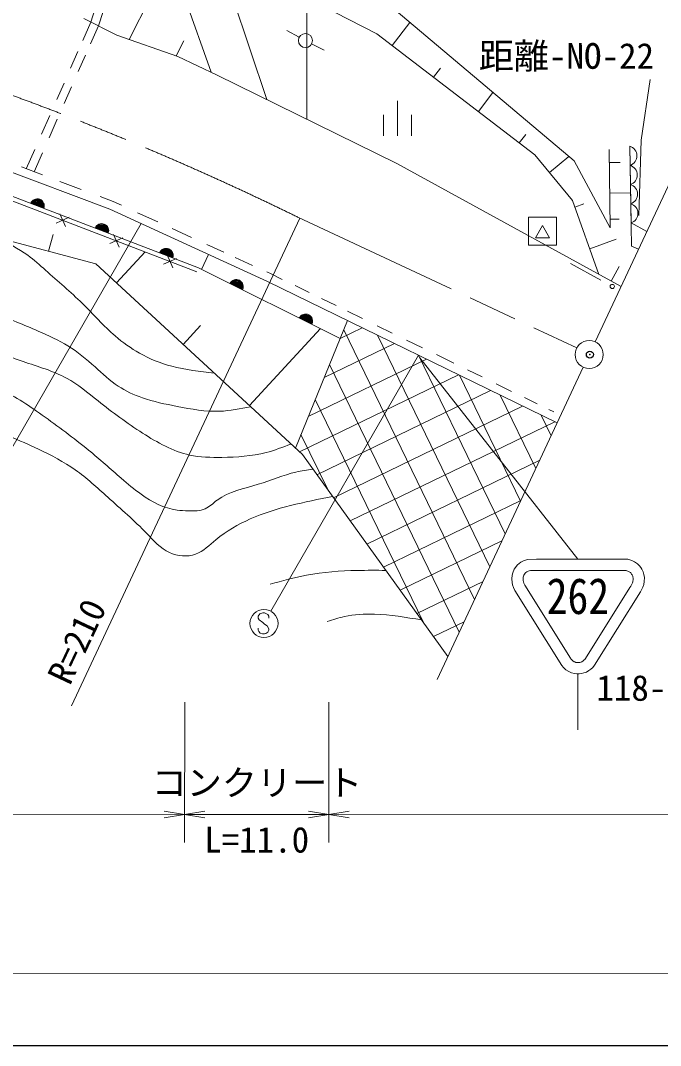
# Model space of a CAD drawing. Units: millimetres, scale not verified. Extents: x 40000 to 680000, y 20000 to 380000.
# Drawn here: x 318626 to 364225, y 205000 to 278004 of the extents above; entities that cross this region are included whole.
import ezdxf
from ezdxf.enums import TextEntityAlignment as Align

# ---------------------------------------------------------------- set-up
doc = ezdxf.new("R2010")
doc.units = ezdxf.units.MM
doc.header["$LTSCALE"] = 1000
doc.header["$PDMODE"] = 32
doc.header["$PDSIZE"] = 500
doc.linetypes.add('CHAIN', pattern=[18.5, 12, -1.5, 3.5, -1.5])
for name, color, linetype, lineweight in [('M-BGD', 7, 'Continuous', 13), ('M-BMK', 2, 'CHAIN', 13), ('M-BMK-SRVR', 3, 'Continuous', 13), ('M-STR-HTXT', 7, 'Continuous', 13), ('M-STR-STR3', 7, 'Continuous', 13), ('M-STR-STRC', 7, 'Continuous', 13), ('M-TTL-BAND', 7, 'Continuous', 25)]:
    doc.layers.add(name, color=color, linetype=linetype, lineweight=lineweight)
doc.layers.add('M-OTRS', color=6, linetype='Continuous')
doc.styles.add('ＭＳ ゴシック', font='')
doc.styles.get('ＭＳ ゴシック').set_extended_font_data('MS Gothic')

# ---------------------------------------------------------------- blocks, each defined once
blk = doc.blocks.new('open_arrow')
at = {"color": 0, "linetype": 'Continuous', "lineweight": -2}
blk.add_lwpolyline([(7.5, 1.25), (0, 0), (7.5, -1.25)], dxfattribs=at)

msp = doc.modelspace()

# ---------------------------------------------------------------- linework, layer by layer
at = {"layer": 'M-BGD'}
for p, q in [((323605, 277809), (329530, 295969)), ((324175, 277623), (330101, 295782)), ((328216, 285628), (332216, 274321)), ((332667, 282891), (336170, 272377)), ((332667, 282891), (344013, 277060)), ((328010, 279891), (326371, 276660)), ((345395, 278690), (358066, 268004)), ((323059, 276575), (323637, 277889)), ((323137, 278137), (325496, 276970)), ((323612, 276342), (324175, 277623)), ((346372, 277866), (345107, 276221)), ((325496, 276970), (329845, 275430)), ((338486, 276814), (337605, 277284)), ((344013, 277060), (355268, 268432)), ((330256, 276547), (329713, 275476)), ((339366, 276345), (340256, 275886)), ((322198, 274619), (322713, 275790)), ((322747, 274375), (323260, 275542)), ((329845, 275430), (332650, 274108)), ((348552, 274601), (348059, 273958)), ((332650, 274108), (345445, 267817)), ((362846, 269471), (363490, 273812)), ((321217, 272388), (321729, 273552)), ((321744, 272095), (322268, 273287)), ((352289, 272875), (351246, 271515)), ((345494, 272284), (345496, 269784)), ((320124, 269904), (320716, 271249)), ((320670, 269655), (321250, 270974)), ((344495, 271283), (344496, 269783)), ((346496, 269785), (346495, 271285)), ((354619, 269881), (354160, 269282)), ((362682, 264124), (362846, 269471)), ((308237, 268922), (331196, 260112)), ((308333, 269207), (331304, 260392)), ((312336, 269325), (325002, 264558)), ((319042, 267443), (319650, 268825)), ((360637, 263234), (360577, 268825)), ((362035, 269054), (362127, 263585)), ((362155, 261924), (362035, 269054)), ((319604, 267231), (320198, 268582)), ((355268, 268432), (357945, 265176)), ((357692, 268319), (356308, 267167)), ((358066, 268004), (360637, 263234)), ((318702, 267571), (320196, 267008)), ((345445, 267817), (361415, 259060)), ((361349, 267891), (360587, 267882)), ((321427, 266545), (322957, 265969)), ((306374, 265352), (323984, 260668)), ((324305, 265462), (325233, 265112)), ((325233, 265112), (325819, 264844)), ((357945, 265176), (359843, 259922)), ((362091, 265723), (360610, 265707)), ((325002, 264558), (336233, 259408)), ((326971, 264315), (328405, 263658)), ((358763, 264949), (358112, 264714)), ((322087, 263986), (321173, 263579)), ((321834, 263326), (321427, 264240)), ((356823, 263998), (354823, 263996)), ((354823, 263996), (354824, 261996)), ((356824, 261998), (356823, 263998)), ((361279, 263857), (360630, 263850)), ((362127, 263585), (363247, 262971)), ((329421, 263192), (330801, 262559)), ((355315, 262524), (355823, 263397)), ((356315, 262525), (355823, 263397)), ((320943, 262773), (320621, 261563)), ((325913, 262518), (325000, 262111)), ((325660, 261858), (325253, 262771)), ((356315, 262525), (355315, 262524)), ((361075, 262421), (359183, 261750)), ((327506, 261528), (325456, 259311)), ((331897, 262057), (333115, 261498)), ((354824, 261996), (356824, 261998)), ((362155, 261924), (362660, 261718)), ((323984, 260668), (338716, 247084)), ((329740, 261049), (328826, 260643)), ((329486, 260389), (329080, 261303)), ((331530, 260279), (332017, 261341)), ((333931, 261124), (335159, 260561)), ((357824, 260687), (359980, 259505)), ((331304, 260392), (341406, 255365)), ((336168, 260098), (336490, 259950)), ((336490, 259950), (337280, 259565)), ((361275, 260477), (360710, 259446)), ((336233, 259408), (356864, 249339)), ((338192, 259120), (339184, 258636)), ((340062, 258207), (341112, 257695)), ((341923, 257299), (342987, 256779)), ((331455, 256270), (330214, 254923)), ((341923, 256631), (338210, 247550)), ((344049, 256261), (345106, 255745)), ((340001, 256065), (334931, 250573)), ((341398, 255346), (342981, 256115)), ((350978, 236769), (341656, 255978)), ((352070, 239100), (344071, 255583)), ((340264, 252573), (345265, 255000)), ((346135, 255243), (347276, 254686)), ((353162, 241432), (346984, 254161)), ((348262, 254205), (349508, 253597)), ((339130, 249799), (347549, 253885)), ((349887, 234437), (340640, 253492)), ((338508, 247275), (349833, 252770)), ((354253, 243763), (349897, 252739)), ((350469, 253128), (351508, 252621)), ((352512, 252131), (353620, 251590)), ((339747, 245653), (352117, 251656)), ((355345, 246095), (352810, 251318)), ((354536, 251143), (355446, 250699)), ((347310, 235165), (339623, 251005)), ((340935, 244006), (354401, 250541)), ((356436, 248426), (355723, 249896)), ((356257, 250303), (356630, 250121)), ((342122, 242359), (356685, 249426)), ((340513, 244592), (338607, 248519)), ((338716, 247084), (349079, 232712)), ((343310, 240713), (355622, 246688)), ((344498, 239066), (354276, 243811)), ((345685, 237419), (352929, 240934)), ((346873, 235772), (351582, 238058)), ((348060, 234125), (350235, 235181))]:
    msp.add_line(p, q, dxfattribs=at)
for centre, radius in [((338925, 276573), 500), ((360788, 259062), 150)]:
    msp.add_circle(centre, radius, dxfattribs=at)
for centre, radius, start, end in [((361829, 268366), 717, 288.60825, 73.3251), ((361852, 266999), 717, 288.60825, 73.3251), ((361875, 265632), 717, 288.60825, 73.3251), ((319818, 264800), 500, 339.00512, 159.00512), ((319818, 264800), 500, 339.00512, 159.00512), ((319818, 264800), 450, 339.00512, 159.00512), ((319818, 264800), 400, 339.00512, 159.00512), ((319818, 264800), 350, 339.00512, 159.00512), ((319818, 264800), 300, 339.00512, 159.00512), ((319818, 264800), 250, 339.00512, 159.00512), ((319818, 264800), 200, 339.00512, 159.00512), ((319818, 264800), 150, 339.00512, 159.00512), ((319818, 264800), 100, 339.00512, 159.00512), ((319818, 264800), 50, 339.00512, 159.00512), ((361898, 264265), 717, 288.60825, 73.3251), ((324412, 263036), 500, 339.00512, 159.00512), ((324412, 263036), 500, 339.00512, 159.00512), ((324412, 263036), 450, 339.00512, 159.00512), ((324412, 263036), 400, 339.00512, 159.00512), ((324412, 263036), 350, 339.00512, 159.00512), ((324412, 263036), 300, 339.00512, 159.00512), ((324412, 263036), 250, 339.00512, 159.00512), ((324412, 263036), 200, 339.00512, 159.00512), ((324412, 263036), 150, 339.00512, 159.00512), ((324412, 263036), 100, 339.00512, 159.00512), ((324412, 263036), 50, 339.00512, 159.00512), ((329007, 261273), 500, 339.00512, 159.00512), ((329007, 261273), 500, 339.00512, 159.00512), ((329007, 261273), 450, 339.00512, 159.00512), ((329007, 261273), 400, 339.00512, 159.00512), ((329007, 261273), 350, 339.00512, 159.00512), ((329007, 261273), 300, 339.00512, 159.00512), ((329007, 261273), 250, 339.00512, 159.00512), ((329007, 261273), 200, 339.00512, 159.00512), ((329007, 261273), 150, 339.00512, 159.00512), ((329007, 261273), 100, 339.00512, 159.00512), ((329007, 261273), 50, 339.00512, 159.00512), ((333999, 259051), 500, 333.54405, 153.54405), ((333999, 259051), 500, 333.54405, 153.54405), ((333999, 259051), 450, 333.54405, 153.54405), ((333999, 259051), 400, 333.54405, 153.54405), ((333999, 259051), 350, 333.54405, 153.54405), ((333999, 259051), 300, 333.54405, 153.54405), ((333999, 259051), 250, 333.54405, 153.54405), ((333999, 259051), 200, 333.54405, 153.54405), ((333999, 259051), 150, 333.54405, 153.54405), ((333999, 259051), 100, 333.54405, 153.54405), ((333999, 259051), 50, 333.54405, 153.54405), ((338937, 256594), 500, 333.54405, 153.54405), ((338937, 256594), 500, 333.54405, 153.54405), ((338937, 256594), 450, 333.54405, 153.54405), ((338937, 256594), 400, 333.54405, 153.54405), ((338937, 256594), 350, 333.54405, 153.54405), ((338937, 256594), 300, 333.54405, 153.54405), ((338937, 256594), 250, 333.54405, 153.54405), ((338937, 256594), 200, 333.54405, 153.54405), ((338937, 256594), 150, 333.54405, 153.54405), ((338937, 256594), 100, 333.54405, 153.54405), ((338937, 256594), 50, 333.54405, 153.54405)]:
    msp.add_arc(centre, radius, start, end, dxfattribs=at)
for points, knots in [([(283711, 269567), (286292, 268436), (288874, 267305), (291337, 265953), (293359, 264844), (295300, 263586), (297270, 262382), (299269, 261161), (301297, 259995), (303373, 258897), (304401, 258353), (305440, 257825), (306524, 257423), (307852, 256931), (309247, 256627), (310639, 256320), (311912, 256039), (313183, 255756), (314414, 255358), (315898, 254878), (317324, 254231), (318813, 253716), (319864, 253352), (320946, 253054), (321907, 252526), (322708, 252086), (323425, 251486), (324149, 250910), (325177, 250094), (326218, 249329), (327329, 248614), (328376, 247942), (329485, 247314), (330678, 247056), (331423, 246895), (332201, 246878), (332977, 246888), (334044, 246901), (335109, 246967), (336126, 247231), (336728, 247387), (337313, 247612), (337898, 247838)], [0, 0, 0, 0, 1, 1, 1, 2, 2, 2, 3, 3, 3, 4, 4, 4, 5, 5, 5, 6, 6, 6, 7, 7, 7, 8, 8, 8, 9, 9, 9, 10, 10, 10, 11, 11, 11, 12, 12, 12, 13, 13, 13, 14, 14, 14, 14]), ([(141154, 266407), (142187, 265977), (143220, 265548), (144283, 265265), (147249, 264477), (150446, 264837), (153577, 265031), (156526, 265213), (159417, 265248), (162329, 265158), (166741, 265021), (171202, 264596), (175488, 263538), (177718, 262988), (179900, 262266), (182128, 261672), (183952, 261186), (185806, 260785), (187682, 260650), (189231, 260538), (190794, 260607), (192344, 260766), (195245, 261064), (198099, 261678), (200991, 261942), (202607, 262090), (204236, 262128), (205858, 262272), (207092, 262381), (208323, 262551), (209529, 262819), (211648, 263289), (213690, 264062), (215782, 264672), (217784, 265257), (219831, 265692), (221907, 265881), (223731, 266046), (225576, 266022), (227393, 265816), (228871, 265649), (230330, 265361), (231806, 265156), (233999, 264852), (236230, 264729), (238367, 264201), (239740, 263862), (241075, 263356), (242437, 262947), (244586, 262302), (246805, 261897), (249040, 261720), (250227, 261625), (251418, 261595), (252606, 261644), (254500, 261722), (256384, 262001), (258249, 262353), (261240, 262918), (264181, 263670), (267104, 264554), (269859, 265387), (272598, 266339), (275445, 266658), (276664, 266794), (277903, 266815), (279129, 266709), (280350, 266604), (281557, 266373), (282740, 266053), (283841, 265755), (284920, 265380), (285965, 264925), (287825, 264116), (289575, 263058), (291252, 261914), (291923, 261455), (292583, 260983), (293223, 260482), (293710, 260101), (294185, 259703), (294687, 259348), (295900, 258492), (297274, 257886), (298570, 257142), (299825, 256422), (301006, 255573), (302304, 254965), (303725, 254299), (305286, 253921), (306843, 253625), (309059, 253204), (311267, 252950), (313502, 252615), (314673, 252439), (315852, 252242), (316937, 251811), (318090, 251353), (319137, 250632), (320163, 249903), (321299, 249094), (322409, 248275), (323479, 247397), (324269, 246748), (325038, 246067), (325809, 245398), (326262, 245005), (326716, 244617), (327213, 244265), (327986, 243717), (328864, 243256), (329782, 243132), (330042, 243097), (330305, 243089), (330576, 243082), (330993, 243073), (331429, 243067), (331792, 243230), (332099, 243369), (332355, 243629), (332634, 243839), (333480, 244475), (334553, 244658), (335566, 244969), (336477, 245248), (337339, 245630), (338252, 245844), (338647, 245936), (339051, 245997), (339456, 246058)], [0, 0, 0, 0, 1, 1, 1, 2, 2, 2, 3, 3, 3, 4, 4, 4, 5, 5, 5, 6, 6, 6, 7, 7, 7, 8, 8, 8, 9, 9, 9, 10, 10, 10, 11, 11, 11, 12, 12, 12, 13, 13, 13, 14, 14, 14, 15, 15, 15, 16, 16, 16, 17, 17, 17, 18, 18, 18, 19, 19, 19, 20, 20, 20, 21, 21, 21, 22, 22, 22, 23, 23, 23, 24, 24, 24, 25, 25, 25, 26, 26, 26, 27, 27, 27, 28, 28, 28, 29, 29, 29, 30, 30, 30, 31, 31, 31, 32, 32, 32, 33, 33, 33, 34, 34, 34, 35, 35, 35, 36, 36, 36, 37, 37, 37, 38, 38, 38, 39, 39, 39, 40, 40, 40, 41, 41, 41, 42, 42, 42, 43, 43, 43, 43]), ([(301173, 266407), (302749, 265328), (304325, 264249), (305911, 263191), (307213, 262324), (308522, 261470), (309815, 260578), (310840, 259870), (311856, 259137), (312961, 258583), (314178, 257972), (315504, 257578), (316795, 257117), (317845, 256742), (318871, 256324), (319894, 255880), (320618, 255566), (321339, 255239), (322007, 254826), (322696, 254399), (323327, 253880), (323936, 253335), (324473, 252855), (324993, 252354), (325589, 251959), (326119, 251609), (326708, 251343), (327311, 251134), (328118, 250856), (328950, 250681), (329791, 250517), (330794, 250320), (331811, 250137), (332820, 250175), (333557, 250202), (334289, 250346), (335022, 250490)], [0, 0, 0, 0, 1, 1, 1, 2, 2, 2, 3, 3, 3, 4, 4, 4, 5, 5, 5, 6, 6, 6, 7, 7, 7, 8, 8, 8, 9, 9, 9, 10, 10, 10, 11, 11, 11, 12, 12, 12, 12]), ([(316954, 262538), (317710, 262157), (318467, 261776), (319144, 261282), (319591, 260957), (320003, 260583), (320418, 260215), (321300, 259433), (322197, 258676), (323034, 257852), (323817, 257082), (324546, 256254), (325378, 255535), (325912, 255073), (326489, 254656), (327106, 254309), (327828, 253903), (328605, 253591), (329403, 253379), (330387, 253116), (331402, 253004), (332418, 252891)], [0, 0, 0, 0, 1, 1, 1, 2, 2, 2, 3, 3, 3, 4, 4, 4, 5, 5, 5, 6, 6, 6, 7, 7, 7, 7]), ([(271320, 258072), (271822, 258288), (272323, 258503), (272827, 258713), (273844, 259137), (274868, 259538), (275932, 259857), (276841, 260130), (277779, 260342), (278717, 260361), (279834, 260384), (280950, 260132), (282052, 259861), (283756, 259442), (285424, 258977), (287076, 258449), (289456, 257690), (291805, 256801), (294112, 255806), (295853, 255054), (297570, 254243), (299366, 253663), (300663, 253244), (302001, 252947), (303340, 252661), (305591, 252181), (307846, 251735), (310055, 251113), (311971, 250574), (313853, 249902), (315719, 249199), (317135, 248666), (318541, 248116), (319913, 247471), (320821, 247044), (321714, 246576), (322529, 245998), (323350, 245417), (324091, 244724), (324841, 244052), (325783, 243207), (326738, 242394), (327625, 241466), (328119, 240950), (328591, 240399), (329240, 240104), (329814, 239843), (330525, 239784), (331105, 239994), (331655, 240194), (332087, 240638), (332551, 241025), (333298, 241647), (334130, 242120), (334998, 242501), (336846, 243312), (338855, 243708), (340865, 244103)], [0, 0, 0, 0, 1, 1, 1, 2, 2, 2, 3, 3, 3, 4, 4, 4, 5, 5, 5, 6, 6, 6, 7, 7, 7, 8, 8, 8, 9, 9, 9, 10, 10, 10, 11, 11, 11, 12, 12, 12, 13, 13, 13, 14, 14, 14, 15, 15, 15, 16, 16, 16, 17, 17, 17, 18, 18, 18, 19, 19, 19, 19]), ([(336421, 237855), (337279, 238094), (338136, 238333), (339008, 238497), (340197, 238721), (341413, 238808), (342626, 238834), (343304, 238849), (343982, 238845), (344660, 238841)], [0, 0, 0, 0, 1, 1, 1, 2, 2, 2, 3, 3, 3, 3]), ([(340486, 235187), (340890, 235322), (341295, 235457), (341710, 235550), (342408, 235706), (343134, 235742), (343852, 235718), (344982, 235681), (346094, 235495), (347206, 235310)], [0, 0, 0, 0, 1, 1, 1, 2, 2, 2, 3, 3, 3, 3])]:
    msp.add_open_spline(points, degree=3, knots=knots, dxfattribs=at)
at = {"layer": 'M-BMK'}
msp.add_line((338440, 263969), (358265, 254687), dxfattribs=at)
msp.add_arc((245949, 75434), 210000, 63.86825, 84.78442, dxfattribs=at)
at = {"layer": 'M-BMK-SRVR'}
for p, q in [((366044, 268946), (359568, 255115)), ((358720, 253304), (348310, 231069))]:
    msp.add_line(p, q, dxfattribs=at)
msp.add_circle((359144, 254210), 1000, dxfattribs=at)
at = {"layer": 'M-OTRS'}
msp.add_point((359191, 254207), dxfattribs=at)
at = {"layer": 'M-STR-HTXT'}
msp.add_line((322260, 229181), (338529, 263928), dxfattribs=at)
at = {"layer": 'M-STR-STR3'}
for p, q in [((330325, 229457), (330319, 219457)), ((340605, 229451), (340599, 219451)), ((330320, 221457), (250021, 221502)), ((340600, 221451), (330320, 221457)), ((340600, 221451), (433458, 221398)), ((64904, 210298), (561264, 210016))]:
    msp.add_line(p, q, dxfattribs=at)
at = {"layer": 'M-STR-STRC'}
for p, q in [((339029, 270972), (339010, 295737)), ((327219, 263542), (317549, 246764)), ((346981, 254162), (336471, 235926)), ((347074, 253976), (358345, 239633)), ((354277, 239414), (354510, 239539)), ((354778, 239608), (354510, 239539)), ((354778, 239608), (355388, 239630)), ((355388, 239630), (361457, 239635)), ((361457, 239635), (361900, 239629)), ((361900, 239629), (362186, 239537)), ((362186, 239537), (362374, 239447)), ((353805, 238929), (353698, 238656)), ((354044, 239239), (353805, 238929)), ((354044, 239239), (354277, 239414)), ((354640, 238687), (354709, 238738)), ((354709, 238738), (354789, 238781)), ((354789, 238781), (354864, 238804)), ((354864, 238804), (354960, 238829)), ((354960, 238829), (355105, 238830)), ((355105, 238830), (361634, 238835)), ((361634, 238835), (361717, 238833)), ((361717, 238833), (361783, 238825)), ((361783, 238825), (361832, 238811)), ((361832, 238811), (361889, 238792)), ((361889, 238792), (361945, 238765)), ((361945, 238765), (361994, 238739)), ((361994, 238739), (362037, 238708)), ((362374, 239447), (362576, 239309)), ((362576, 239309), (362727, 239170)), ((362727, 239170), (362820, 239043)), ((362820, 239043), (362894, 238936)), ((362894, 238936), (362994, 238728)), ((362994, 238728), (363043, 238541)), ((353661, 238488), (353625, 238232)), ((353625, 238232), (353652, 237985)), ((353698, 238656), (353661, 238488)), ((354434, 238188), (354437, 238265)), ((354443, 238111), (354434, 238188)), ((354437, 238265), (354449, 238346)), ((354463, 238013), (354443, 238111)), ((354449, 238346), (354466, 238423)), ((354495, 237919), (354463, 238013)), ((354466, 238423), (354492, 238489)), ((354492, 238489), (354537, 238569)), ((354537, 238569), (354586, 238632)), ((354586, 238632), (354640, 238687)), ((362037, 238708), (362076, 238681)), ((362076, 238681), (362103, 238657)), ((362103, 238657), (362140, 238618)), ((362140, 238618), (362169, 238579)), ((362169, 238579), (362191, 238546)), ((362191, 238546), (362208, 238517)), ((362208, 238517), (362233, 238466)), ((362233, 238466), (362247, 238423)), ((362251, 238022), (362233, 237961)), ((362247, 238423), (362263, 238359)), ((362264, 238090), (362251, 238022)), ((362263, 238359), (362276, 238300)), ((362274, 238154), (362264, 238090)), ((362278, 238228), (362274, 238154)), ((362276, 238300), (362278, 238228)), ((363069, 238050), (363031, 237836)), ((363043, 238541), (363085, 238337)), ((363085, 238337), (363069, 238050)), ((353652, 237985), (353689, 237805)), ((353689, 237805), (353751, 237621)), ((353751, 237621), (353849, 237413)), ((353849, 237413), (357201, 232058)), ((354552, 237797), (354495, 237919)), ((354552, 237797), (357813, 232588)), ((362045, 237625), (358888, 232564)), ((362794, 237314), (359532, 232085)), ((362107, 237725), (362045, 237625)), ((362200, 237894), (362107, 237725)), ((362233, 237961), (362200, 237894)), ((362970, 237635), (362794, 237314)), ((363031, 237836), (362970, 237635)), ((335882, 235821), (335690, 235755)), ((336003, 235819), (335882, 235821)), ((336253, 235701), (336003, 235819)), ((335690, 235755), (335566, 235571)), ((335566, 235571), (335569, 235439)), ((335569, 235439), (335632, 235310)), ((335632, 235310), (335888, 235129)), ((335888, 235129), (336017, 234997)), ((336316, 235569), (336253, 235701)), ((336317, 235440), (336316, 235569)), ((335569, 234591), (335567, 234712)), ((335609, 234489), (335569, 234591)), ((335693, 234378), (335609, 234489)), ((335880, 234318), (335693, 234378)), ((336115, 234347), (336015, 234318)), ((336017, 234997), (336196, 234881)), ((336257, 234439), (336115, 234347)), ((336196, 234881), (336322, 234681)), ((336317, 234571), (336257, 234439)), ((336322, 234681), (336317, 234571)), ((336015, 234318), (335880, 234318)), ((357813, 232588), (357845, 232540)), ((357845, 232540), (357864, 232515)), ((357864, 232515), (357891, 232484)), ((357891, 232484), (357916, 232457)), ((357916, 232457), (357950, 232424)), ((357950, 232424), (357980, 232399)), ((357980, 232399), (358011, 232376)), ((358011, 232376), (358047, 232353)), ((358047, 232353), (358084, 232334)), ((358084, 232334), (358124, 232316)), ((358124, 232316), (358159, 232302)), ((358159, 232302), (358201, 232290)), ((358201, 232290), (358238, 232279)), ((358238, 232279), (358282, 232275)), ((358282, 232275), (358328, 232272)), ((358328, 232272), (358389, 232271)), ((358389, 232271), (358446, 232276)), ((358446, 232276), (358487, 232284)), ((358487, 232284), (358540, 232298)), ((358540, 232298), (358582, 232313)), ((358582, 232313), (358622, 232333)), ((358622, 232333), (358653, 232352)), ((358653, 232352), (358693, 232378)), ((358693, 232378), (358742, 232415)), ((358742, 232415), (358792, 232461)), ((358792, 232461), (358826, 232494)), ((358826, 232494), (358888, 232564)), ((357201, 232058), (357323, 231917)), ((357323, 231917), (357487, 231760)), ((357487, 231760), (357695, 231629)), ((357695, 231629), (357892, 231546)), ((357892, 231546), (358090, 231489)), ((358090, 231489), (358262, 231473)), ((358262, 231473), (358419, 231470)), ((358419, 231470), (358601, 231487)), ((358601, 231487), (358774, 231532)), ((358774, 231532), (358945, 231593)), ((358945, 231593), (359129, 231705)), ((359129, 231705), (359255, 231799)), ((359255, 231799), (359394, 231928)), ((359532, 232085), (359394, 231928)), ((358334, 231419), (358337, 227479))]:
    msp.add_line(p, q, dxfattribs=at)
msp.add_circle((335974, 235059), 1000, dxfattribs=at)
at = {"layer": 'M-TTL-BAND'}
msp.add_line((40000, 205000), (579000, 205000), dxfattribs=at)

# ---------------------------------------------------------------- block references
at = {"layer": 'M-STR-STR3', "xscale": 193, "yscale": 193, "rotation": 180}
for p in [(330320, 221457), (340600, 221451)]:
    msp.add_blockref('open_arrow', p, dxfattribs=at)
at = {"layer": 'M-STR-STR3', "xscale": 193, "yscale": 193}
for p in [(330320, 221457), (340600, 221451)]:
    msp.add_blockref('open_arrow', p, dxfattribs=at)

# ---------------------------------------------------------------- texts
at = {"layer": 'M-BGD', "style": 'ＭＳ ゴシック'}
msp.add_text('距離-NO-22', height=1833, rotation=0.043, dxfattribs=at).set_placement((351282, 274007), align=Align.BOTTOM_LEFT)
at = {"layer": 'M-STR-HTXT', "style": 'ＭＳ ゴシック'}
msp.add_text('R=210', height=1833, rotation=64.73, dxfattribs=at).set_placement((321311, 230962), align=Align.MIDDLE_LEFT)
at = {"layer": 'M-STR-STR3', "style": 'ＭＳ ゴシック'}
for s, p in [('コンクリート', (327971, 222255)), ('L=11.0', (331709, 218194))]:
    msp.add_text(s, height=1833, rotation=359.967, dxfattribs=at).set_placement(p, align=Align.BOTTOM_LEFT)
at = {"layer": 'M-STR-STRC', "style": 'ＭＳ ゴシック', "width": 0.85}
msp.add_text('262', height=2566, rotation=0.043, dxfattribs=at).set_placement((356116, 234960), align=Align.BOTTOM_LEFT)
at = {"layer": 'M-STR-STRC', "style": 'ＭＳ ゴシック'}
msp.add_text('118-NO-32', height=1833, rotation=0.043, dxfattribs=at).set_placement((359657, 228999), align=Align.BOTTOM_LEFT)

doc.saveas('drawing.dxf')
